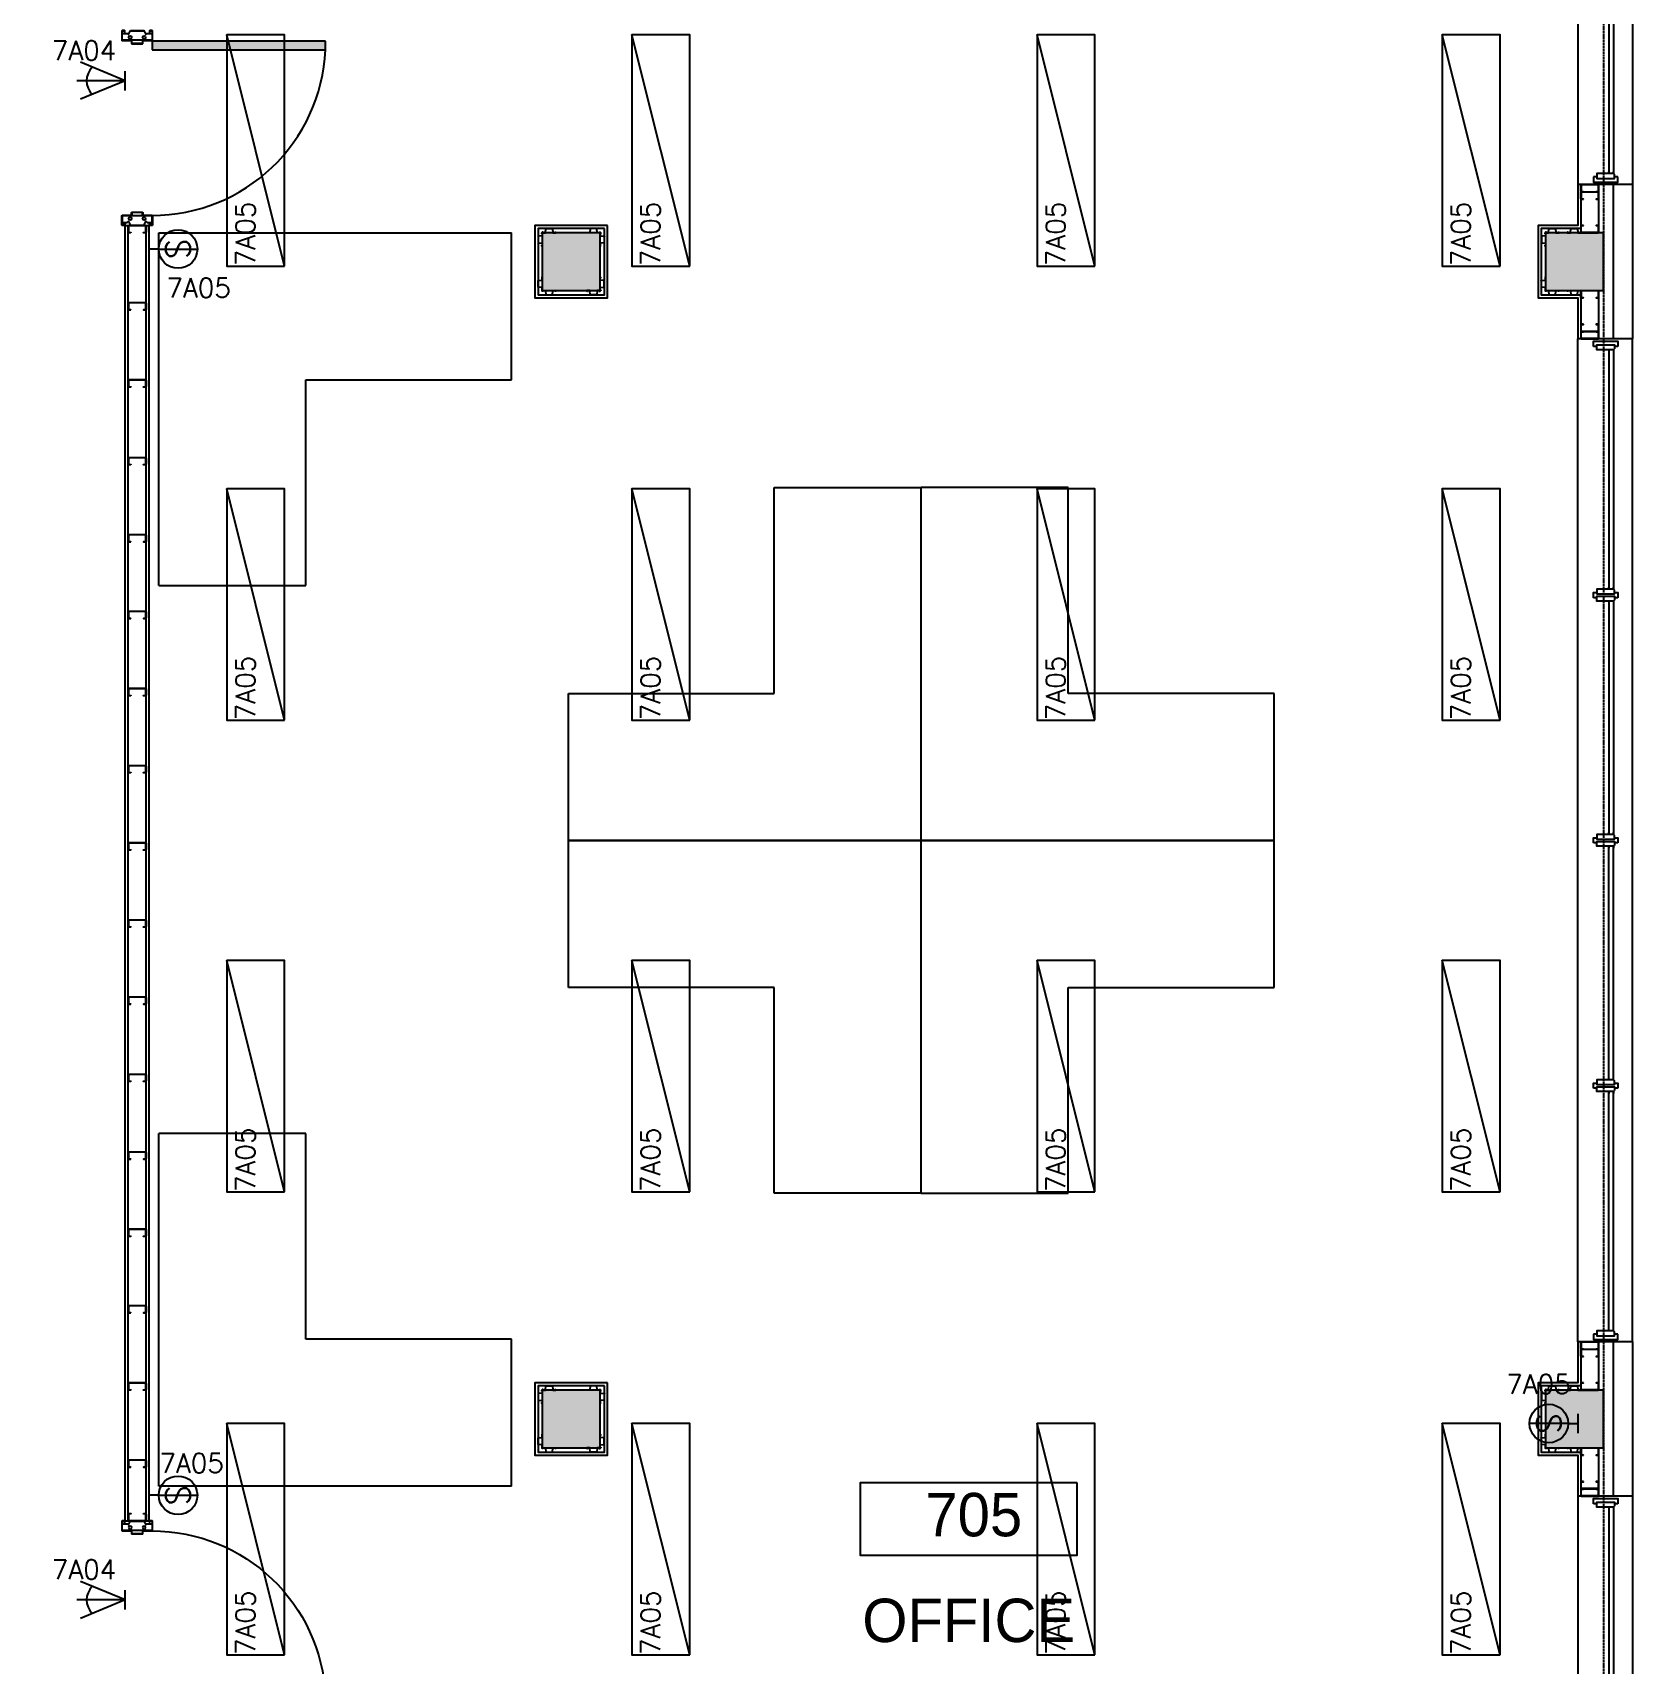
# Model space of a CAD drawing. Header units: millimetres. Extents: x 5414 to 278894, y 4264 to 146383.
# Drawn here: x 34122 to 42414, y 15024 to 23489 of the extents above; entities that cross this region are included whole.
import ezdxf
from ezdxf.enums import TextEntityAlignment as Align

# ---------------------------------------------------------------- set-up
doc = ezdxf.new("R2010")
doc.units = ezdxf.units.MM
doc.linetypes.add('Commercial Base Plan$0$ACAD_ISO02W100', pattern=[15, 12, -3])
for name, color, linetype in [('Commercial Base Plan$0$A-DR-INT', 6, 'Continuous'), ('Commercial Base Plan$0$A-GL-RMS-IDN', 6, 'Continuous'), ('Commercial Base Plan$0$A-PL-LAY-S', 6, 'Continuous'), ('Commercial Base Plan$0$I-FU-DSK', 6, 'Continuous'), ('E-NL-CLG-SYM', 5, 'Continuous')]:
    doc.layers.add(name, color=color, linetype=linetype)
doc.styles.add('Commercial Base Plan$0$STYLUS BT', font='stylu.ttf')
doc.styles.add('ROMANS 100', font='romans.shx', dxfattribs={"height": 100})
doc.styles.add('ROMANS 125', font='romans.shx', dxfattribs={"height": 125})

# ---------------------------------------------------------------- blocks, each defined once
blk = doc.blocks.new('*U146')
blk.add_line((0, -300), (1200, 0))
blk.add_lwpolyline([(0, -300), (1200, -300), (1200, 0), (0, 0)], close=True)
at = {"style": 'ROMANS 100'}
blk.add_attdef('CIRCUIT', text='', height=100, dxfattribs=at).set_placement((0, -46.4), align=Align.TOP_LEFT)
at = {"style": 'ROMANS 100', "flags": 1}
for tag, p in [('ROOM', (0, -198)), ('SPECIAL', (0, -350.5))]:
    blk.add_attdef(tag, text='', height=100, dxfattribs=at).set_placement(p, align=Align.TOP_LEFT)
blk = doc.blocks.new('*U87')
for p, q in [((-50, 0), (50, 0)), ((0, -50), (0, 0)), ((0, -50), (0, -250))]:
    blk.add_line(p, q)
blk.add_circle((0, -150), 100)
at = {"style": 'ROMANS 125'}
blk.add_text('S', height=125, dxfattribs=at).set_placement((0, -150), align=Align.MIDDLE_CENTER)
at = {"style": 'ROMANS 100'}
blk.add_attdef('CIRCUIT', text='', height=100, dxfattribs=at).set_placement((-384.3, -211.2), align=Align.TOP_CENTER)
at = {"style": 'ROMANS 100', "flags": 1}
for tag, p in [('ROOM', (-384.3, -373.1)), ('SPECIAL', (-384.3, -535))]:
    blk.add_attdef(tag, text='', height=100, dxfattribs=at).set_placement(p, align=Align.TOP_CENTER)
blk = doc.blocks.new('PASSIVE INFRARED DETECTOR')
for p, q in [((0, 0), (-95.7, 231)), ((0, 0), (0, 250)), ((0, 0), (95.7, 231)), ((-50, 0), (50, 0))]:
    blk.add_line(p, q)
blk.add_arc((0, 100), 100, 45, 135)
at = {"style": 'ROMANS 100'}
blk.add_attdef('CIRCUIT', text='', height=100, dxfattribs=at).set_placement((31.1, -39.1), align=Align.TOP_CENTER)
at = {"style": 'ROMANS 100', "flags": 1}
for tag, p in [('ROOM', (31.1, -163.7)), ('SPECIAL', (31.1, -274.2))]:
    blk.add_attdef(tag, text='', height=100, dxfattribs=at).set_placement(p, align=Align.TOP_CENTER)
blk = doc.blocks.new('Commercial Base Plan$0$wbFurringChanel 70x22')
blk.add_lwpolyline([(4.9, 2.6), (0.5, 2.6, 0.414214), (0, 2.1), (0, 0.5, 0.414214), (0.5, 0), (15.5, 0, 0.394412), (16, 0.5), (17.5, 21.5, -0.394412), (18, 22), (18.3, 22, -0.198912), (18.6, 21.9), (19.1, 21.4, 0.198912), (19.4, 21.3), (50.6, 21.3), (50.6, 21.3, 0.198912), (50.9, 21.4), (51.4, 21.9, -0.198912), (51.7, 22), (52, 22, -0.394412), (52.5, 21.5), (54, 0.5, 0.394412), (54.5, 0), (69.5, 0, 0.414214), (70, 0.5), (70, 1.5, 0.414214), (69.5, 2), (65, 2)], format="xyb")
blk = doc.blocks.new('Commercial Base Plan$0$wbC_Stud 92x38')
blk.add_lwpolyline([(-13, 38), (-3, 38, -0.414214), (0, 35), (0, 3, -0.414214), (-3, 0), (-89, 0, -0.414214), (-92, 3), (-92, 35, -0.414214), (-89, 38), (-79, 38), (-79, 37), (-89, 37, 0.414214), (-91, 35), (-91, 3, 0.414214), (-89, 1), (-3, 1, 0.414214), (-1, 3), (-1, 35, 0.414214), (-3, 37), (-13, 37)], format="xyb", close=True)
blk = doc.blocks.new('Commercial Base Plan$0$wbDoorPlan 900x124(1010ro)')
for p, q in [((54.5, 976.1), (54.5, 77)), ((99.5, 976.1), (54.5, 976.1)), ((99.5, 77), (99.5, 976.1)), ((1, -34.6), (1, 34.5)), ((54.5, 77), (99.5, 77)), ((1009, -34.6), (1009, 34.5))]:
    blk.add_line(p, q)
for points in [[(9, 65), (2, 65, -0.414214), (1, 66), (1, 77, -0.414214), (2, 78), (50, 78, -0.414214), (51, 77), (51, 29, 0.414214), (52, 28), (66, 28, -0.414214), (67, 27), (67, -27, -0.414214), (66, -28), (52, -28, 0.414214), (51, -29), (51, -77, -0.414214), (50, -78), (2, -78, -0.414214), (1, -77), (1, -66, -0.414214), (2, -65), (9, -65), (9, -64), (2, -64, 0.414214), (0, -66), (0, -77, 0.414214), (2, -79), (50, -79, 0.414214), (52, -77), (52, -29), (66, -29, 0.414214), (68, -27), (68, 27, 0.414214), (66, 29), (52, 29), (52, 77, 0.414214), (50, 79), (2, 79, 0.414214), (0, 77), (0, 66, 0.414214), (2, 64), (9, 64)], [(1001, 65), (1008, 65, 0.414214), (1009, 66), (1009, 77, 0.414214), (1008, 78), (960, 78, 0.414214), (959, 77), (959, 29, -0.414214), (958, 28), (944, 28, 0.414214), (943, 27), (943, -27, 0.414214), (944, -28), (958, -28, -0.414214), (959, -29), (959, -77, 0.414214), (960, -78), (1008, -78, 0.414214), (1009, -77), (1009, -66, 0.414214), (1008, -65), (1001, -65), (1001, -64), (1008, -64, -0.414214), (1010, -66), (1010, -77, -0.414214), (1008, -79), (960, -79, -0.414214), (958, -77), (958, -29), (944, -29, -0.414214), (942, -27), (942, 27, -0.414214), (944, 29), (958, 29), (958, 77, -0.414214), (960, 79), (1008, 79, -0.414214), (1010, 77), (1010, 66, -0.414214), (1008, 64), (1001, 64)]]:
    blk.add_lwpolyline(points, format="xyb", close=True)
for points in [[(0, -34), (0, 34), (20, 45), (15, 51.5), (15, 77), (50, 77), (50, -77), (15, -77), (15, -51.5), (20, -45)], [(1010, -34), (1010, 34), (990, 45), (995, 51.5), (995, 77), (960, 77), (960, -77), (995, -77), (995, -51.5), (990, -45)]]:
    blk.add_lwpolyline(points, close=True)
for centre in [(35, 36), (975, 36), (35, -36), (975, -36)]:
    blk.add_circle(centre, 8)
blk.add_arc((58.9, 77.9), 899.1, 359.94192, 87.41192)
blk.add_solid([(54.5, 976.1), (99.5, 976.1), (54.5, 77), (99.5, 77)])
blk = doc.blocks.new('Commercial Base Plan$0$wbAluminJamb 127x44.5')
for p, q in [((-109.5, 39.25), (-127, 39.25)), ((-22.5, 56.5), (-17.5, 51.5)), ((0, 39.25), (-17.5, 39.25))]:
    blk.add_line(p, q)
at = {"color": 5}
for p, q in [((-47.5, 56.5), (-47.5, 66.5)), ((-22.5, 56.5), (-22.5, 66.5))]:
    blk.add_line(p, q, dxfattribs=at)
for points in [[(-127, 39.25), (-127, 12), (0, 12), (0, 39.25)], [(-22.5, 56.5), (-109.5, 56.5), (-109.5, 31.5), (-17.5, 31.5), (-17.5, 51.5)]]:
    blk.add_lwpolyline(points)
blk = doc.blocks.new('Commercial Base Plan$0$wbAluminMulion 127x44.5')
for p, q in [((-109.5, 13.625), (-127, 13.625)), ((-22.5, 30.875), (-17.5, 25.875)), ((0, 13.625), (-17.5, 13.625)), ((-22.5, -30.875), (-17.5, -25.875))]:
    blk.add_line(p, q)
at = {"color": 5}
for p, q in [((-47.5, 30.875), (-47.5, 40.875)), ((-22.5, 30.875), (-22.5, 40.875)), ((-47.5, -30.875), (-47.5, -40.875)), ((-22.5, -30.875), (-22.5, -40.875))]:
    blk.add_line(p, q, dxfattribs=at)
for points in [[(-127, 13.625), (-127, -13.625), (-109.5, -13.625)], [(-22.5, 30.875), (-109.5, 30.875), (-109.5, 5.875), (-17.5, 5.875), (-17.5, 25.875)], [(-17.5, -13.625), (0, -13.625), (0, 13.625)], [(-22.5, -30.875), (-109.5, -30.875), (-109.5, -5.875), (-17.5, -5.875), (-17.5, -25.875)]]:
    blk.add_lwpolyline(points)
blk = doc.blocks.new('Commercial Base Plan$0$wbW02Plan_3176x127(ro3200)')
for p, q in [((-3143.5, -22.5), (-2145.375, -22.5)), ((-3143.5, -47.5), (-2145.375, -47.5)), ((-2083.625, -22.5), (-1116.375, -22.5)), ((-2083.625, -47.5), (-1116.375, -47.5)), ((-1054.625, -22.5), (-56.5, -22.5)), ((-1054.625, -47.5), (-56.5, -47.5))]:
    blk.add_line(p, q)
at = {"rotation": 90}
for name, p in [('Commercial Base Plan$0$wbAluminMulion 127x44.5', (-2114.5, 0)), ('Commercial Base Plan$0$wbAluminMulion 127x44.5', (-1085.5, 0)), ('Commercial Base Plan$0$wbAluminJamb 127x44.5', (0, 0))]:
    blk.add_blockref(name, p, dxfattribs=at)
at = {"xscale": -1, "rotation": 270}
blk.add_blockref('Commercial Base Plan$0$wbAluminJamb 127x44.5', (-3200, 0), dxfattribs=at)
blk = doc.blocks.new('Commercial Base Plan$0$wbW01Plan_5176x127(ro5200)')
for p, q in [((-5143.5, -22.5), (-3902.625, -22.5)), ((-5143.5, -47.5), (-3902.625, -47.5)), ((-3840.875, -22.5), (-2630.875, -22.5)), ((-3840.875, -47.5), (-2630.875, -47.5)), ((-1359.125, -22.5), (-2569.125, -22.5)), ((-1359.125, -47.5), (-2569.125, -47.5)), ((-56.5, -22.5), (-1297.375, -22.5)), ((-56.5, -47.5), (-1297.375, -47.5))]:
    blk.add_line(p, q)
at = {"rotation": 90}
for name, p in [('Commercial Base Plan$0$wbAluminMulion 127x44.5', (-3871.75, 0)), ('Commercial Base Plan$0$wbAluminMulion 127x44.5', (-2600, 0)), ('Commercial Base Plan$0$wbAluminMulion 127x44.5', (-1328.25, 0)), ('Commercial Base Plan$0$wbAluminJamb 127x44.5', (0, 0))]:
    blk.add_blockref(name, p, dxfattribs=at)
at = {"xscale": -1, "rotation": 270}
blk.add_blockref('Commercial Base Plan$0$wbAluminJamb 127x44.5', (-5200, 0), dxfattribs=at)
blk = doc.blocks.new('Commercial Base Plan$0$att.RoomName&Number')
blk.add_lwpolyline([(-7.5, 0), (7.5, 0), (7.5, 5), (-7.5, 5)], close=True)
at = {"style": 'Commercial Base Plan$0$STYLUS BT'}
for tag, p in [('ROOM_NAME', (0, 9.5)), ('ROOM', (0, 2.5))]:
    blk.add_attdef(tag, text='', height=3, dxfattribs=at).set_placement(p, align=Align.MIDDLE)
blk = doc.blocks.new('Commercial Base Plan$0$desk')
for p, q in [((0, 1829), (0, 0)), ((0, 1829), (762, 1829)), ((762, 1829), (762, 762)), ((762, 762), (1829, 762)), ((1829, 762), (1829, 0)), ((0, 0), (1829, 0))]:
    blk.add_line(p, q)

msp = doc.modelspace()

# ---------------------------------------------------------------- hatches: boundary and pattern name
at = {"layer": 'Commercial Base Plan$0$A-PL-LAY-S'}
for points in [[(37064, 22451.2), (36764, 22451.2), (36764, 22151.2), (37064, 22151.2)], [(42264, 22451.2), (41964, 22451.2), (41964, 22151.2), (42264, 22151.2)], [(42264, 22451.2), (41964, 22451.2), (41964, 22151.2), (42264, 22151.2)], [(37064, 16451.2), (36764, 16451.2), (36764, 16151.2), (37064, 16151.2)], [(42264, 16451.2), (41964, 16451.2), (41964, 16151.2), (42264, 16151.2)], [(42264, 16451.2), (41964, 16451.2), (41964, 16151.2), (42264, 16151.2)]]:
    msp.add_hatch(color=256, dxfattribs=at).paths.add_polyline_path(points)

# ---------------------------------------------------------------- linework, layer by layer
for p, q in [((42131, 25901.2), (42131, 22701.2)), ((42414, 25901.2), (42414, 22701.2)), ((42414, 22701.2), (42131, 22701.2)), ((34602, 22489.2), (34726, 22489.2)), ((42131, 16701.2), (42131, 21901.2)), ((42414, 21901.2), (42131, 21901.2)), ((42414, 16701.2), (42414, 21901.2)), ((42414, 16701.2), (42131, 16701.2)), ((42131, 15901.2), (42131, 12701.2)), ((42414, 15901.2), (42131, 15901.2)), ((42414, 15901.2), (42414, 12701.2)), ((34602, 15773.2), (34726, 15773.2))]:
    msp.add_line(p, q, dxfattribs=at)
at = {"layer": 'Commercial Base Plan$0$A-PL-LAY-S', "linetype": 'Commercial Base Plan$0$ACAD_ISO02W100'}
msp.add_lwpolyline([(42264, 26451.2), (42264, 12151.2), (37064, 12151.2), (37064, 6751.2), (10764, 6751.2), (10764, 12151.2), (5564, 12151.2), (5564, 26451.2), (10764, 26451.2), (10764, 31851.2), (37064, 31851.2), (37064, 26451.2), (42264, 26451.2)], dxfattribs=at)
at = {"layer": 'Commercial Base Plan$0$A-PL-LAY-S'}
for points in [[(42131, 22701.2), (42131, 22489.2), (41926, 22489.2), (41926, 22113.2), (42131, 22113.2), (42131, 21901.2)], [(34602, 15773.2), (34602, 22489.2)], [(34618, 15773.2), (34618, 22489.2)], [(34710, 15773.2), (34710, 22489.2)], [(34726, 15773.2), (34726, 22489.2)], [(42147, 22473.2), (41942, 22473.2), (41942, 22129.2), (42147, 22129.2)], [(42131, 16701.2), (42131, 16489.2), (41926, 16489.2), (41926, 16113.2), (42131, 16113.2), (42131, 15901.2)], [(42147, 16473.2), (41942, 16473.2), (41942, 16129.2), (42147, 16129.2)]]:
    msp.add_lwpolyline(points, dxfattribs=at)
at = {"layer": 'Commercial Base Plan$0$A-PL-LAY-S', "linetype": 'Continuous'}
for points in [[(42147, 22701.2), (42147, 22451.2)], [(42239, 22701.2), (42239, 22451.2)], [(42314, 22701.2), (42314, 21901.2)], [(42414, 22701.2), (42414, 21901.2)], [(42147, 22151.2), (42147, 21901.2)], [(42239, 22151.2), (42239, 21901.2)], [(42147, 16701.2), (42147, 16451.2)], [(42239, 16701.2), (42239, 16451.2)], [(42314, 16701.2), (42314, 15901.2)], [(42414, 16701.2), (42414, 15901.2)], [(42147, 16151.2), (42147, 15901.2)], [(42239, 16151.2), (42239, 15901.2)]]:
    msp.add_lwpolyline(points, dxfattribs=at)
for points in [[(37102, 22489.2), (36726, 22489.2), (36726, 22113.2), (37102, 22113.2)], [(37102, 16489.2), (36726, 16489.2), (36726, 16113.2), (37102, 16113.2)]]:
    msp.add_lwpolyline(points, close=True, dxfattribs=at)
at = {"layer": 'Commercial Base Plan$0$A-PL-LAY-S'}
for points in [[(37086, 22473.2), (36742, 22473.2), (36742, 22129.2), (37086, 22129.2)], [(37064, 22451.2), (36764, 22451.2), (36764, 22151.2), (37064, 22151.2)], [(42264, 22451.2), (41964, 22451.2), (41964, 22151.2), (42264, 22151.2)], [(37086, 16473.2), (36742, 16473.2), (36742, 16129.2), (37086, 16129.2)], [(37064, 16451.2), (36764, 16451.2), (36764, 16151.2), (37064, 16151.2)], [(42264, 16451.2), (41964, 16451.2), (41964, 16151.2), (42264, 16151.2)]]:
    msp.add_lwpolyline(points, close=True, dxfattribs=at)

# ---------------------------------------------------------------- block references
at = {"layer": 'Commercial Base Plan$0$A-DR-INT', "rotation": 270}
msp.add_blockref('Commercial Base Plan$0$wbDoorPlan 900x124(1010ro)', (34664, 23499.2), dxfattribs=at)
at = {"layer": 'Commercial Base Plan$0$A-DR-INT', "xscale": -1, "rotation": 270}
msp.add_blockref('Commercial Base Plan$0$wbDoorPlan 900x124(1010ro)', (34664, 14763.2), dxfattribs=at)
at = {"layer": 'Commercial Base Plan$0$A-GL-RMS-IDN'}
ref = msp.add_blockref('Commercial Base Plan$0$att.RoomName&Number', (38974.2, 15969.9), dxfattribs=dict(at, xscale=75, yscale=75, zscale=75, rotation=180))
ref.add_attrib('ROOM', '705', dxfattribs={"layer": '0', "height": 225, "style": 'Commercial Base Plan$0$STYLUS BT'}).set_placement((39000.4, 15805.7), align=Align.MIDDLE)
ref.add_attrib('ROOM_NAME', 'OFFICE', dxfattribs={"layer": '0', "height": 225, "style": 'Commercial Base Plan$0$STYLUS BT'}).set_placement((38974.2, 15257.4), align=Align.MIDDLE)
at = {"layer": 'Commercial Base Plan$0$A-PL-LAY-S'}
for name, p, rotation in [('Commercial Base Plan$0$wbW02Plan_3176x127(ro3200)', (42339, 22701.2), 270), ('Commercial Base Plan$0$wbC_Stud 92x38', (42147, 22701.2), 180), ('Commercial Base Plan$0$wbC_Stud 92x38', (42147, 22663.2), 180), ('Commercial Base Plan$0$wbC_Stud 92x38', (34618, 22489.2), 180), ('Commercial Base Plan$0$wbFurringChanel 70x22', (37064, 22451.2), 270), ('Commercial Base Plan$0$wbFurringChanel 70x22', (36764, 22151.2), 90.00000000000001), ('Commercial Base Plan$0$wbFurringChanel 70x22', (41964, 22151.2), 90.00000000000001), ('Commercial Base Plan$0$wbFurringChanel 70x22', (37064, 22151.2), 180), ('Commercial Base Plan$0$wbC_Stud 92x38', (42147, 22151.2), 180), ('Commercial Base Plan$0$wbC_Stud 92x38', (34618, 22089.2), 180), ('Commercial Base Plan$0$wbC_Stud 92x38', (34618, 21689.2), 180), ('Commercial Base Plan$0$wbC_Stud 92x38', (34618, 21286.2), 180), ('Commercial Base Plan$0$wbC_Stud 92x38', (34618, 20886.2), 180), ('Commercial Base Plan$0$wbC_Stud 92x38', (34618, 20489.2), 180), ('Commercial Base Plan$0$wbC_Stud 92x38', (34618, 20089.2), 180), ('Commercial Base Plan$0$wbC_Stud 92x38', (34618, 19689.2), 180), ('Commercial Base Plan$0$wbC_Stud 92x38', (34618, 19289.2), 180), ('Commercial Base Plan$0$wbC_Stud 92x38', (34618, 18889.2), 180), ('Commercial Base Plan$0$wbC_Stud 92x38', (34618, 18489.2), 180), ('Commercial Base Plan$0$wbC_Stud 92x38', (34618, 18089.2), 180), ('Commercial Base Plan$0$wbC_Stud 92x38', (34618, 17686.2), 180), ('Commercial Base Plan$0$wbC_Stud 92x38', (34618, 17286.2), 180), ('Commercial Base Plan$0$wbC_Stud 92x38', (34618, 16889.2), 180), ('Commercial Base Plan$0$wbC_Stud 92x38', (42147, 16701.2), 180), ('Commercial Base Plan$0$wbC_Stud 92x38', (42147, 16663.2), 180), ('Commercial Base Plan$0$wbC_Stud 92x38', (34618, 16489.2), 180), ('Commercial Base Plan$0$wbFurringChanel 70x22', (37064, 16451.2), 270), ('Commercial Base Plan$0$wbFurringChanel 70x22', (36764, 16151.2), 90.00000000000001), ('Commercial Base Plan$0$wbFurringChanel 70x22', (41964, 16151.2), 90.00000000000001), ('Commercial Base Plan$0$wbC_Stud 92x38', (34618, 16089.2), 180), ('Commercial Base Plan$0$wbFurringChanel 70x22', (37064, 16151.2), 180), ('Commercial Base Plan$0$wbC_Stud 92x38', (42147, 16151.2), 180), ('Commercial Base Plan$0$wbW02Plan_3176x127(ro3200)', (42339, 12701.2), 270)]:
    msp.add_blockref(name, p, dxfattribs=dict(at, rotation=rotation))
at = {"layer": 'Commercial Base Plan$0$A-PL-LAY-S', "xscale": -1}
for name, p, rotation in [('Commercial Base Plan$0$wbFurringChanel 70x22', (36764, 22451.2), 90), ('Commercial Base Plan$0$wbFurringChanel 70x22', (41964, 22451.2), 90), ('Commercial Base Plan$0$wbFurringChanel 70x22', (37064, 22151.2), 270), ('Commercial Base Plan$0$wbFurringChanel 70x22', (36764, 22151.2), 180), ('Commercial Base Plan$0$wbFurringChanel 70x22', (41964, 22151.2), 180), ('Commercial Base Plan$0$wbFurringChanel 70x22', (42077, 22151.2), 180), ('Commercial Base Plan$0$wbW01Plan_5176x127(ro5200)', (42339, 21901.2), 270), ('Commercial Base Plan$0$wbFurringChanel 70x22', (36764, 16451.2), 90), ('Commercial Base Plan$0$wbFurringChanel 70x22', (41964, 16451.2), 90), ('Commercial Base Plan$0$wbFurringChanel 70x22', (37064, 16151.2), 270), ('Commercial Base Plan$0$wbFurringChanel 70x22', (36764, 16151.2), 180), ('Commercial Base Plan$0$wbFurringChanel 70x22', (41964, 16151.2), 180), ('Commercial Base Plan$0$wbFurringChanel 70x22', (42077, 16151.2), 180)]:
    msp.add_blockref(name, p, dxfattribs=dict(at, rotation=rotation))
at = {"layer": 'Commercial Base Plan$0$A-PL-LAY-S'}
for name, p in [('Commercial Base Plan$0$wbFurringChanel 70x22', (36764, 22451.2)), ('Commercial Base Plan$0$wbFurringChanel 70x22', (41964, 22451.2)), ('Commercial Base Plan$0$wbFurringChanel 70x22', (42077, 22451.2)), ('Commercial Base Plan$0$wbFurringChanel 70x22', (36764, 16451.2)), ('Commercial Base Plan$0$wbFurringChanel 70x22', (41964, 16451.2)), ('Commercial Base Plan$0$wbFurringChanel 70x22', (42077, 16451.2)), ('Commercial Base Plan$0$wbC_Stud 92x38', (34710, 15773.2))]:
    msp.add_blockref(name, p, dxfattribs=at)
at = {"layer": 'Commercial Base Plan$0$A-PL-LAY-S', "xscale": -1}
for name, p in [('Commercial Base Plan$0$wbFurringChanel 70x22', (37064, 22451.2)), ('Commercial Base Plan$0$wbC_Stud 92x38', (42147, 22451.2)), ('Commercial Base Plan$0$wbC_Stud 92x38', (42147, 21939.2)), ('Commercial Base Plan$0$wbC_Stud 92x38', (42147, 21901.2)), ('Commercial Base Plan$0$wbFurringChanel 70x22', (37064, 16451.2)), ('Commercial Base Plan$0$wbC_Stud 92x38', (42147, 16451.2)), ('Commercial Base Plan$0$wbC_Stud 92x38', (42147, 15939.2)), ('Commercial Base Plan$0$wbC_Stud 92x38', (42147, 15901.2))]:
    msp.add_blockref(name, p, dxfattribs=at)
at = {"layer": 'Commercial Base Plan$0$I-FU-DSK', "xscale": -1}
for p, rotation in [((34776, 22451.2), 180), ((38728.5, 19301.2), 270), ((38728.5, 19301.2), 180), ((34776, 15952.6), 270)]:
    msp.add_blockref('Commercial Base Plan$0$desk', p, dxfattribs=dict(at, rotation=rotation))
at = {"layer": 'Commercial Base Plan$0$I-FU-DSK'}
for rotation in [90.00000000000001, 180]:
    msp.add_blockref('Commercial Base Plan$0$desk', (38728.5, 19301.2), dxfattribs=dict(at, rotation=rotation))
at = {"layer": 'E-NL-CLG-SYM'}
ref = msp.add_blockref('PASSIVE INFRARED DETECTOR', (34602, 23239.2), dxfattribs=dict(at, rotation=90.00000000000001))
ref.add_attrib('CIRCUIT', '7A04', dxfattribs={"layer": '0', "height": 100, "style": 'ROMANS 100'}).set_placement((34388.6, 23446.7), align=Align.TOP_CENTER)
at = {"layer": 'E-NL-CLG-SYM', "rotation": 90.00000000000001}
for p in [(35128.5, 22278.2), (37228.5, 22278.2), (39328.5, 22278.2), (41428.5, 22278.2), (35128.5, 19924.2), (37228.5, 19924.2), (39328.5, 19924.2), (41428.5, 19924.2), (35128.5, 17478.2), (37228.5, 17478.2), (39328.5, 17478.2), (41428.5, 17478.2), (35128.5, 15078.2), (37228.5, 15078.2), (39328.5, 15078.2), (41428.5, 15078.2)]:
    msp.add_blockref('*U146', p, dxfattribs=at).add_auto_attribs({'CIRCUIT': '7A05'})
at = {"layer": 'E-NL-CLG-SYM'}
ref = msp.add_blockref('*U87', (34726, 22366.9), dxfattribs=dict(at, rotation=89.99999999999999))
ref.add_attrib('CIRCUIT', '7A05', dxfattribs={"layer": '0', "height": 100, "style": 'ROMANS 100'}).set_placement((34982.6, 22216.2), align=Align.TOP_CENTER)
ref = msp.add_blockref('*U87', (42131, 16278.2), dxfattribs=dict(at, rotation=269.9999999999995))
ref.add_attrib('CIRCUIT', '7A05', dxfattribs={"layer": '0', "height": 100, "style": 'ROMANS 100'}).set_placement((41927.3, 16532.2), align=Align.TOP_CENTER)
ref = msp.add_blockref('*U87', (34726, 15905.8), dxfattribs=dict(at, rotation=89.99999999999999))
ref.add_attrib('CIRCUIT', '7A05', dxfattribs={"layer": '0', "height": 100, "style": 'ROMANS 100'}).set_placement((34946.4, 16123), align=Align.TOP_CENTER)
ref = msp.add_blockref('PASSIVE INFRARED DETECTOR', (34602, 15363.2), dxfattribs=dict(at, rotation=90.00000000000001))
ref.add_attrib('CIRCUIT', '7A04', dxfattribs={"layer": '0', "height": 100, "style": 'ROMANS 100'}).set_placement((34388.6, 15570.7), align=Align.TOP_CENTER)

doc.saveas('drawing.dxf')
